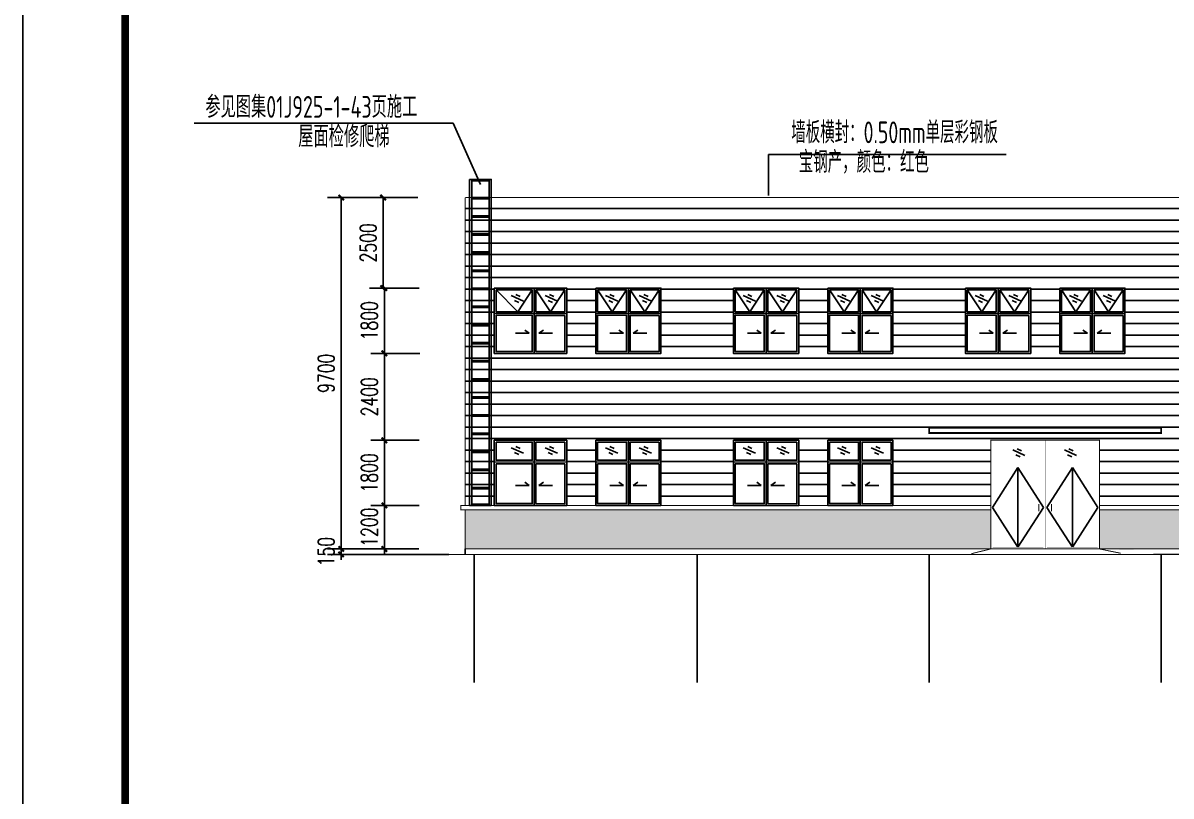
# Model space of a CAD drawing. Extents: x 180850 to 1399066, y 48356 to 327880.
# Drawn here: x 675093 to 706769, y 274296 to 295640 of the extents above; entities that cross this region are included whole.
import ezdxf
from ezdxf.enums import TextEntityAlignment as Align

# ---------------------------------------------------------------- set-up
doc = ezdxf.new("R2010")
doc.units = 0
doc.header["$LTSCALE"] = 1000
for name, color, linetype in [('AXIS', 3, 'Continuous'), ('COLU', 7, 'Continuous'), ('PUB_DIM', 3, 'Continuous'), ('PUB_TEXT', 7, 'Continuous'), ('PUB_TITLE', 4, 'Continuous'), ('TEXT', 7, 'Continuous')]:
    doc.layers.add(name, color=color, linetype=linetype)
doc.styles.add('_TCH_DIM_T3', font='SIMPLEX', dxfattribs={"width": 0.705882, "bigfont": 'GBCBIG'})
doc.styles.add('C', font='tssdeng.shx', dxfattribs={"height": 3, "bigfont": 'tssdchn.shx'})
doc.styles.add('TSSD_Norm', font='tssdeng.shx', dxfattribs={"bigfont": 'hztxt.shx'})
doc.dimstyles.new('_TCH_ARCH&&150', dxfattribs={"dimtxt": 446.25, "dimasz": 150, "dimexe": 375, "dimexo": 450, "dimgap": 189.375, "dimtad": 1, "dimdec": 0, "dimzin": 0, "dimdsep": 46, "dimtxsty": '_TCH_DIM_T3', "dimblk": 'ARCHTICK', "dimcen": 0.09, "dimclrd": 3, "dimclre": 3, "dimclrt": 7, "dimazin": 2, "dimtfac": 1, "dimtdec": 0, "dimtix": 1, "dimtmove": 2, "dimatfit": 3, "dimfxl": 1, "dimtolj": 1, "dimtzin": 0, "dimarcsym": 0})

# ---------------------------------------------------------------- blocks, each defined once
blk = doc.blocks.new('A$C5AE57A66')
at = {"color": 2}
for points in [[(0, 9000), (59, 9000), (59, 0), (0, 0)], [(59, 9000), (541, 9000), (541, 8962), (59, 8962)], [(541, 9000), (600, 9000), (600, 0), (541, 0)], [(59, 8500), (541, 8500), (541, 8462), (59, 8462)], [(59, 8000), (541, 8000), (541, 7962), (59, 7962)], [(59, 7500), (541, 7500), (541, 7462), (59, 7462)], [(59, 7000), (541, 7000), (541, 6962), (59, 6962)], [(59, 6500), (541, 6500), (541, 6462), (59, 6462)], [(59, 6000), (541, 6000), (541, 5962), (59, 5962)], [(59, 5500), (541, 5500), (541, 5462), (59, 5462)], [(59, 5000), (541, 5000), (541, 4962), (59, 4962)], [(59, 4500), (541, 4500), (541, 4462), (59, 4462)], [(59, 4000), (541, 4000), (541, 3962), (59, 3962)], [(59, 3500), (541, 3500), (541, 3462), (59, 3462)], [(59, 3000), (541, 3000), (541, 2962), (59, 2962)], [(59, 2500), (541, 2500), (541, 2462), (59, 2462)], [(59, 2000), (541, 2000), (541, 1962), (59, 1962)], [(59, 1500), (541, 1500), (541, 1462), (59, 1462)], [(59, 1000), (541, 1000), (541, 962), (59, 962)], [(59, 500), (541, 500), (541, 462), (59, 462)], [(59, 38), (541, 38), (541, 0), (59, 0)]]:
    blk.add_lwpolyline(points, close=True, dxfattribs=at)
blk = doc.blocks.new('_ArchTick')
at = {"color": 0, "linetype": 'ByBlock', "const_width": 0.4}
blk.add_lwpolyline([(-0.5, -0.5), (0.5, 0.5)], dxfattribs=at)
blk = doc.blocks.new('*D446')
at = {"layer": 'Defpoints', "color": 0, "transparency": 16777216}
for p in [(685064, 282318), (686472, 282318), (686466, 281118)]:
    blk.add_point(p, dxfattribs=at)
at = {"layer": 'PUB_DIM', "color": 3, "lineweight": -2, "transparency": 16777216}
for p, q in [((686022, 282318), (684689, 282318)), ((685064, 282318), (685064, 282468)), ((685064, 281118), (685064, 282318)), ((686016, 281118), (684689, 281118)), ((685064, 281118), (685064, 280968))]:
    blk.add_line(p, q, dxfattribs=at)
at = {"layer": 'PUB_DIM', "color": 3, "lineweight": -2, "transparency": 16777216, "xscale": 150, "yscale": 150, "zscale": 150}
for p, rotation in [((685064, 282318), 270), ((685064, 281118), 90)]:
    blk.add_blockref('_ArchTick', p, dxfattribs=dict(at, rotation=rotation))
at = {"layer": 'PUB_DIM', "color": 7, "transparency": 16777216, "insert": (684651, 281718), "char_height": 446.2, "attachment_point": 5, "rotation": 90, "style": '_TCH_DIM_T3'}
blk.add_mtext('\\A1;1200', dxfattribs=at)
blk = doc.blocks.new('*D447')
at = {"layer": 'Defpoints', "color": 0, "transparency": 16777216}
for p in [(685064, 284118), (686472, 284118), (686472, 282318)]:
    blk.add_point(p, dxfattribs=at)
at = {"layer": 'PUB_DIM', "color": 3, "lineweight": -2, "transparency": 16777216}
for p, q in [((686022, 284118), (684689, 284118)), ((685064, 282318), (685064, 284118)), ((686022, 282318), (684689, 282318))]:
    blk.add_line(p, q, dxfattribs=at)
at = {"layer": 'PUB_DIM', "color": 3, "lineweight": -2, "transparency": 16777216, "xscale": 150, "yscale": 150, "zscale": 150}
for p, rotation in [((685064, 284118), 90), ((685064, 282318), 270)]:
    blk.add_blockref('_ArchTick', p, dxfattribs=dict(at, rotation=rotation))
at = {"layer": 'PUB_DIM', "color": 7, "transparency": 16777216, "insert": (684651, 283218), "char_height": 446.2, "attachment_point": 5, "rotation": 90, "style": '_TCH_DIM_T3'}
blk.add_mtext('\\A1;1800', dxfattribs=at)
blk = doc.blocks.new('*D448')
at = {"layer": 'Defpoints', "color": 0, "transparency": 16777216}
for p in [(685064, 286518), (686488, 286518, -4), (686472, 284118)]:
    blk.add_point(p, dxfattribs=at)
at = {"layer": 'PUB_DIM', "color": 3, "lineweight": -2, "transparency": 16777216}
for p, q in [((686038, 286518), (684689, 286518)), ((685064, 284118), (685064, 286518)), ((686022, 284118), (684689, 284118))]:
    blk.add_line(p, q, dxfattribs=at)
at = {"layer": 'PUB_DIM', "color": 3, "lineweight": -2, "transparency": 16777216, "xscale": 150, "yscale": 150, "zscale": 150}
for p, rotation in [((685064, 286518), 90), ((685064, 284118), 270)]:
    blk.add_blockref('_ArchTick', p, dxfattribs=dict(at, rotation=rotation))
at = {"layer": 'PUB_DIM', "color": 7, "transparency": 16777216, "insert": (684651, 285318), "char_height": 446.2, "attachment_point": 5, "rotation": 90, "style": '_TCH_DIM_T3'}
blk.add_mtext('\\A1;2400', dxfattribs=at)
blk = doc.blocks.new('*D449')
at = {"layer": 'Defpoints', "color": 0, "transparency": 16777216}
for p in [(685064, 288318), (686472, 288318), (686488, 286518, -4)]:
    blk.add_point(p, dxfattribs=at)
at = {"layer": 'PUB_DIM', "color": 3, "lineweight": -2, "transparency": 16777216}
for p, q in [((686022, 288318), (684689, 288318)), ((685064, 286518), (685064, 288318)), ((686038, 286518), (684689, 286518))]:
    blk.add_line(p, q, dxfattribs=at)
at = {"layer": 'PUB_DIM', "color": 3, "lineweight": -2, "transparency": 16777216, "xscale": 150, "yscale": 150, "zscale": 150}
for p, rotation in [((685064, 288318), 90), ((685064, 286518), 270)]:
    blk.add_blockref('_ArchTick', p, dxfattribs=dict(at, rotation=rotation))
at = {"layer": 'PUB_DIM', "color": 7, "transparency": 16777216, "insert": (684651, 287418), "char_height": 446.2, "attachment_point": 5, "rotation": 90, "style": '_TCH_DIM_T3'}
blk.add_mtext('\\A1;1800', dxfattribs=at)
blk = doc.blocks.new('*D450')
at = {"layer": 'Defpoints', "color": 0, "transparency": 16777216}
for p in [(685030, 290818), (686439, 290818), (686472, 288318)]:
    blk.add_point(p, dxfattribs=at)
at = {"layer": 'PUB_DIM', "color": 3, "lineweight": -2, "transparency": 16777216}
for p, q in [((685989, 290818), (684655, 290818)), ((685030, 288318), (685030, 290818)), ((686022, 288318), (684655, 288318))]:
    blk.add_line(p, q, dxfattribs=at)
at = {"layer": 'PUB_DIM', "color": 3, "lineweight": -2, "transparency": 16777216, "xscale": 150, "yscale": 150, "zscale": 150}
for p, rotation in [((685030, 290818), 90), ((685030, 288318), 270)]:
    blk.add_blockref('_ArchTick', p, dxfattribs=dict(at, rotation=rotation))
at = {"layer": 'PUB_DIM', "color": 7, "transparency": 16777216, "insert": (684618, 289568), "char_height": 446.2, "attachment_point": 5, "rotation": 90, "style": '_TCH_DIM_T3'}
blk.add_mtext('\\A1;2500', dxfattribs=at)
blk = doc.blocks.new('*D451')
at = {"layer": 'Defpoints', "color": 0, "transparency": 16777216}
for p in [(686439, 290818), (683872, 281118), (686466, 281118)]:
    blk.add_point(p, dxfattribs=at)
at = {"layer": 'PUB_DIM', "color": 3, "lineweight": -2, "transparency": 16777216}
for p, q in [((685989, 290818), (683497, 290818)), ((683872, 290818), (683872, 281118)), ((686016, 281118), (683497, 281118))]:
    blk.add_line(p, q, dxfattribs=at)
at = {"layer": 'PUB_DIM', "color": 3, "lineweight": -2, "transparency": 16777216, "xscale": 150, "yscale": 150, "zscale": 150}
for p, rotation in [((683872, 290818), 90), ((683872, 281118), 270)]:
    blk.add_blockref('_ArchTick', p, dxfattribs=dict(at, rotation=rotation))
at = {"layer": 'PUB_DIM', "color": 7, "transparency": 16777216, "insert": (683459, 285968), "char_height": 446.2, "attachment_point": 5, "rotation": 90, "style": '_TCH_DIM_T3'}
blk.add_mtext('\\A1;9700', dxfattribs=at)
blk = doc.blocks.new('*D452')
at = {"layer": 'Defpoints', "color": 0, "transparency": 16777216}
for p in [(683872, 280968), (686466, 281118), (687296, 280968)]:
    blk.add_point(p, dxfattribs=at)
at = {"layer": 'PUB_DIM', "color": 3, "lineweight": -2, "transparency": 16777216}
for p, q in [((686016, 281118), (683497, 281118)), ((686846, 280968), (683497, 280968)), ((683872, 281118), (683872, 281268)), ((683872, 281118), (683872, 280968)), ((683872, 280968), (683872, 280818))]:
    blk.add_line(p, q, dxfattribs=at)
at = {"layer": 'PUB_DIM', "color": 3, "lineweight": -2, "transparency": 16777216, "xscale": 150, "yscale": 150, "zscale": 150}
for p, rotation in [((683872, 281118), 270), ((683872, 280968), 90)]:
    blk.add_blockref('_ArchTick', p, dxfattribs=dict(at, rotation=rotation))
at = {"layer": 'PUB_DIM', "color": 7, "transparency": 16777216, "insert": (683459, 281043), "char_height": 446.2, "attachment_point": 5, "rotation": 90, "style": '_TCH_DIM_T3'}
blk.add_mtext('\\A1;150', dxfattribs=at)

msp = doc.modelspace()

# ---------------------------------------------------------------- hatches: boundary and pattern name
h = msp.add_hatch()
h.set_pattern_fill('ANSI31', color=1, scale=200, angle=315)
h.set_pattern_definition([(0, (0, 0), (9e-14, 317.5), [])])
h.paths.add_polyline_path([(738482.2, 290817.86), (687295.86, 290817.79), (687295.86, 282317.87), (688095.86, 282317.87), (688095.89, 283518.42), (688095.86, 283518.42), (688095.86, 284118.42), (690095.82, 284118.4), (690095.82, 283518.4), (690095.88, 283518.4), (690095.85, 282317.88), (690895.86, 282317.88), (690895.89, 283518.42), (690895.86, 283518.42), (690895.86, 284118.42), (692695.82, 284118.4), (692695.82, 283518.4), (692695.88, 283518.4), (692695.85, 282317.89), (694695.86, 282317.9), (694695.89, 283518.42), (694695.86, 283518.42), (694695.86, 284118.42), (696495.82, 284118.4), (696495.82, 283518.4), (696495.88, 283518.4), (696495.85, 282317.9), (697295.86, 282317.91), (697295.89, 283518.42), (697295.86, 283518.42), (697295.86, 284118.42), (699095.82, 284118.4), (699095.82, 283518.4), (699095.88, 283518.4), (699095.85, 282317.91), (701795.86, 282317.92), (701795.85, 284117.93), (704795.85, 284117.93), (704795.86, 282317.93), (707073.42, 282317.94), (707073.45, 283518.68), (707073.42, 283518.68), (707073.42, 284118.68), (708273.42, 284118.66), (710673.34, 284118.64), (710673.34, 283518.64), (710673.4, 283518.64), (710673.37, 282317.95), (714673.55, 282317.95), (714673.58, 283518.47), (714673.55, 283518.47), (714673.55, 284118.47), (715873.56, 284118.45), (718273.48, 284118.43), (718273.48, 283518.43), (718273.54, 283518.43), (718273.51, 282317.96), (720795.86, 282317.97), (720795.85, 284117.93), (723795.85, 284117.93), (723795.86, 282317.95), (726695.86, 282317.95), (726695.89, 283518.42), (726695.86, 283518.42), (726695.86, 284118.42), (728495.82, 284118.4), (728495.82, 283518.4), (728495.88, 283518.4), (728495.85, 282317.95), (729295.86, 282317.95), (729295.89, 283518.42), (729295.86, 283518.42), (729295.86, 284118.42), (731095.82, 284118.4), (731095.82, 283518.4), (731095.88, 283518.4), (731095.85, 282317.95), (733095.86, 282317.95), (733095.89, 283518.42), (733095.86, 283518.42), (733095.86, 284118.42), (734895.82, 284118.4), (734895.82, 283518.4), (734895.88, 283518.4), (734895.85, 282317.95), (735695.86, 282317.95), (735695.89, 283518.42), (735695.86, 283518.42), (735695.86, 284118.42), (737495.82, 284118.4), (737495.82, 283518.4), (737495.88, 283518.4), (737495.85, 282317.95), (738482.2, 282317.95)])
h.paths.add_polyline_path([(714673.54, 286517.79), (714673.57, 287718.26), (714673.54, 287718.26), (714673.54, 288318.26), (715873.55, 288318.24), (718273.47, 288318.22), (718273.47, 287718.22), (718273.53, 287718.22), (718273.5, 286517.75), (715873.55, 286517.77)], flags=16)
h.paths.add_polyline_path([(714723.32, 286568.21), (714723.59, 287668.21), (715823.71, 287667.8), (715823.44, 286567.8)], flags=0)
h.paths.add_polyline_path([(710673.36, 286517.96), (708273.41, 286517.98), (707073.41, 286518), (707073.44, 287718.47), (707073.41, 287718.47), (707073.41, 288318.47), (708273.41, 288318.45), (710673.33, 288318.42), (710673.33, 287718.42), (710673.39, 287718.42)], flags=16)
h.paths.add_polyline_path([(710623.22, 286567.99), (709523.21, 286568.15), (709523.48, 287668.15), (710623.5, 287667.99)], flags=0)
h.paths.add_polyline_path([(715221.01, 286625.77), (715316.88, 286791.82), (715412.75, 286625.77)], flags=0)
h.paths.add_polyline_path([(714723.18, 287767.9), (714723.18, 288268.62), (715824.04, 288268.61), (715823.33, 288267.96), (715823.33, 287767.89)], flags=0)
h.paths.add_polyline_path([(715307.52, 286681.66, -1), (715332.52, 286681.66, -1)], flags=0)
h.paths.add_polyline_path([(710623.92, 287768.34), (709523.81, 287768.09), (709523.59, 288268.17), (709522.88, 288268.81), (710624.06, 288269.06), (710623.7, 288268.73)], flags=0)
h.paths.add_polyline_path([(715923.33, 286568.13), (715923.6, 287668.13), (717023.68, 287667.97), (717023.41, 286567.97)], flags=0)
h.paths.add_polyline_path([(709423.27, 286568.18), (708323.19, 286568.34), (708323.46, 287668.34), (709423.54, 287668.18)], flags=0)
h.paths.add_polyline_path([(715923.19, 287767.88), (715923.19, 288268.6), (717024.07, 288268.59), (717023.35, 288267.94), (717023.35, 287767.87)], flags=0)
h.paths.add_polyline_path([(709423.22, 287768.07), (708323.05, 287768.08), (708323.05, 288268.81), (709423.93, 288268.8), (709423.22, 288268.15)], flags=0)
h.paths.add_polyline_path([(717123.35, 286567.94), (717123.62, 287667.94), (718223.63, 287667.78), (718223.36, 286567.78)], flags=0)
h.paths.add_polyline_path([(717123.95, 287767.88), (717123.73, 288267.96), (717123.02, 288268.61), (718224.19, 288268.86), (718223.83, 288268.53), (718224.05, 287768.13)], flags=0)
h.paths.add_polyline_path([(708223.3, 286568.01), (707123.19, 286568.42), (707123.46, 287668.42), (708223.58, 287668.01)], flags=0)
h.paths.add_polyline_path([(708223.19, 287768.09), (707123.05, 287768.11), (707123.05, 288268.83), (708223.91, 288268.82), (708223.19, 288268.17)], flags=0)
h.paths.add_polyline_path([(707812.62, 286625.97), (707620.87, 286625.97), (707716.75, 286792.03)], flags=0)
h.paths.add_polyline_path([(707732.39, 286681.87, -1), (707707.39, 286681.87, -1)], flags=0)
h.paths.add_polyline_path([(706495.86, 284465.55), (706495.86, 284317.92), (700095.86, 284317.92), (700095.86, 284465.55)], flags=16)
h.paths.add_polyline_path([(719295.86, 284465.55), (725695.86, 284465.55), (725695.86, 284317.92), (719295.86, 284317.92)], flags=16)
h.paths.add_polyline_path([(705495.85, 286517.4), (703695.85, 286517.42), (703695.88, 287617.89), (703695.85, 287617.89), (703695.85, 288317.89), (705495.82, 288317.87), (705495.82, 287617.87), (705495.88, 287617.87)], flags=16)
h.paths.add_polyline_path([(705445.71, 286567.44), (704645.64, 286567.6), (704645.91, 287567.6), (705445.98, 287567.44)], flags=0)
h.paths.add_polyline_path([(720295.86, 286517.42), (720295.89, 287617.89), (720295.86, 287617.89), (720295.86, 288317.89), (722095.83, 288317.87), (722095.83, 287617.87), (722095.89, 287617.87), (722095.86, 286517.4)], flags=16)
h.paths.add_polyline_path([(720345.64, 286567.78), (720345.91, 287567.78), (721145.98, 287567.62), (721145.71, 286567.62)], flags=0)
h.paths.add_polyline_path([(705446.4, 287667.79), (704646.24, 287667.54), (704646.02, 288267.61), (704645.59, 288268.26), (705446.4, 288268.51), (705446.18, 288268.18)], flags=0)
h.paths.add_polyline_path([(720345.5, 287667.53), (720345.5, 288268.25), (721146.09, 288268.24), (721145.66, 288267.59), (721145.66, 287667.52)], flags=0)
h.paths.add_polyline_path([(704545.7, 286567.62), (703745.63, 286567.78), (703745.91, 287567.78), (704545.97, 287567.62)], flags=0)
h.paths.add_polyline_path([(721245.65, 286567.6), (721245.92, 287567.6), (722045.99, 287567.44), (722045.72, 286567.44)], flags=0)
h.paths.add_polyline_path([(704545.65, 287667.52), (703745.49, 287667.53), (703745.49, 288268.25), (704546.08, 288268.24), (704545.65, 288267.59)], flags=0)
h.paths.add_polyline_path([(721246.25, 287667.54), (721246.03, 288267.61), (721245.6, 288268.26), (722046.41, 288268.51), (722046.19, 288268.18), (722046.41, 287667.79)], flags=0)
h.paths.add_polyline_path([(702895.85, 286517.4), (701095.85, 286517.42), (701095.88, 287617.89), (701095.85, 287617.89), (701095.85, 288317.89), (702895.82, 288317.87), (702895.82, 287617.87), (702895.88, 287617.87)], flags=16)
h.paths.add_polyline_path([(702845.71, 286567.44), (702045.64, 286567.6), (702045.91, 287567.6), (702845.98, 287567.44)], flags=0)
h.paths.add_polyline_path([(722895.86, 286517.42), (722895.89, 287617.89), (722895.86, 287617.89), (722895.86, 288317.89), (724695.83, 288317.87), (724695.83, 287617.87), (724695.89, 287617.87), (724695.86, 286517.4)], flags=16)
h.paths.add_polyline_path([(722945.64, 286567.78), (722945.91, 287567.78), (723745.98, 287567.62), (723745.71, 286567.62)], flags=0)
h.paths.add_polyline_path([(702846.4, 287667.79), (702046.24, 287667.54), (702046.02, 288267.61), (702045.59, 288268.26), (702846.4, 288268.51), (702846.18, 288268.18)], flags=0)
h.paths.add_polyline_path([(722945.5, 287667.53), (722945.5, 288268.25), (723746.09, 288268.24), (723745.66, 288267.59), (723745.66, 287667.52)], flags=0)
h.paths.add_polyline_path([(701945.7, 286567.62), (701145.63, 286567.78), (701145.91, 287567.78), (701945.97, 287567.62)], flags=0)
h.paths.add_polyline_path([(723845.65, 286567.6), (723845.92, 287567.6), (724645.99, 287567.44), (724645.72, 286567.44)], flags=0)
h.paths.add_polyline_path([(701945.65, 287667.52), (701145.49, 287667.53), (701145.49, 288268.25), (701946.08, 288268.24), (701945.65, 288267.59)], flags=0)
h.paths.add_polyline_path([(723846.25, 287667.54), (723846.03, 288267.61), (723845.6, 288268.26), (724646.41, 288268.51), (724646.19, 288268.18), (724646.41, 287667.79)], flags=0)
h.paths.add_polyline_path([(699095.85, 286517.4), (697295.85, 286517.42), (697295.88, 287617.89), (697295.85, 287617.89), (697295.85, 288317.89), (699095.82, 288317.87), (699095.82, 287617.87), (699095.88, 287617.87)], flags=16)
h.paths.add_polyline_path([(699045.71, 286567.44), (698245.64, 286567.6), (698245.91, 287567.6), (699045.98, 287567.44)], flags=0)
h.paths.add_polyline_path([(726695.85, 286517.42), (726695.88, 287617.89), (726695.85, 287617.89), (726695.85, 288317.89), (728495.82, 288317.87), (728495.82, 287617.87), (728495.88, 287617.87), (728495.85, 286517.4)], flags=16)
h.paths.add_polyline_path([(699046.4, 287667.79), (698246.24, 287667.54), (698246.02, 288267.61), (698245.59, 288268.26), (699046.4, 288268.51), (699046.18, 288268.18)], flags=0)
h.paths.add_polyline_path([(726745.63, 286567.78), (726745.91, 287567.78), (727545.97, 287567.62), (727545.7, 286567.62)], flags=0)
h.paths.add_polyline_path([(726745.49, 287667.53), (726745.49, 288268.25), (727546.08, 288268.24), (727545.65, 288267.59), (727545.65, 287667.52)], flags=0)
h.paths.add_polyline_path([(698145.7, 286567.62), (697345.63, 286567.78), (697345.91, 287567.78), (698145.97, 287567.62)], flags=0)
h.paths.add_polyline_path([(698145.65, 287667.52), (697345.49, 287667.53), (697345.49, 288268.25), (698146.08, 288268.24), (698145.65, 288267.59)], flags=0)
h.paths.add_polyline_path([(727645.64, 286567.6), (727645.91, 287567.6), (728445.98, 287567.44), (728445.71, 286567.44)], flags=0)
h.paths.add_polyline_path([(727646.24, 287667.54), (727646.02, 288267.61), (727645.59, 288268.26), (728446.4, 288268.51), (728446.18, 288268.18), (728446.4, 287667.79)], flags=0)
h.paths.add_polyline_path([(696495.85, 286517.4), (694695.85, 286517.42), (694695.88, 287617.89), (694695.85, 287617.89), (694695.85, 288317.89), (696495.82, 288317.87), (696495.82, 287617.87), (696495.88, 287617.87)], flags=16)
h.paths.add_polyline_path([(696445.71, 286567.44), (695645.64, 286567.6), (695645.91, 287567.6), (696445.98, 287567.44)], flags=0)
h.paths.add_polyline_path([(729295.85, 286517.42), (729295.88, 287617.89), (729295.85, 287617.89), (729295.85, 288317.89), (731095.82, 288317.87), (731095.82, 287617.87), (731095.88, 287617.87), (731095.85, 286517.4)], flags=16)
h.paths.add_polyline_path([(696446.4, 287667.79), (695646.24, 287667.54), (695646.02, 288267.61), (695645.59, 288268.26), (696446.4, 288268.51), (696446.18, 288268.18)], flags=0)
h.paths.add_polyline_path([(729345.63, 286567.78), (729345.91, 287567.78), (730145.97, 287567.62), (730145.7, 286567.62)], flags=0)
h.paths.add_polyline_path([(729345.49, 287667.53), (729345.49, 288268.25), (730146.08, 288268.24), (730145.65, 288267.59), (730145.65, 287667.52)], flags=0)
h.paths.add_polyline_path([(695545.7, 286567.62), (694745.63, 286567.78), (694745.91, 287567.78), (695545.97, 287567.62)], flags=0)
h.paths.add_polyline_path([(695545.65, 287667.52), (694745.49, 287667.53), (694745.49, 288268.25), (695546.08, 288268.24), (695545.65, 288267.59)], flags=0)
h.paths.add_polyline_path([(730245.64, 286567.6), (730245.91, 287567.6), (731045.98, 287567.44), (731045.71, 286567.44)], flags=0)
h.paths.add_polyline_path([(730246.24, 287667.54), (730246.02, 288267.61), (730245.59, 288268.26), (731046.4, 288268.51), (731046.18, 288268.18), (731046.4, 287667.79)], flags=0)
h.paths.add_polyline_path([(692695.85, 286517.4), (690895.85, 286517.42), (690895.88, 287617.89), (690895.85, 287617.89), (690895.85, 288317.89), (692695.82, 288317.87), (692695.82, 287617.87), (692695.88, 287617.87)], flags=16)
h.paths.add_polyline_path([(692645.71, 286567.44), (691845.64, 286567.6), (691845.91, 287567.6), (692645.98, 287567.44)], flags=0)
h.paths.add_polyline_path([(733095.85, 286517.42), (733095.88, 287617.89), (733095.85, 287617.89), (733095.85, 288317.89), (734895.82, 288317.87), (734895.82, 287617.87), (734895.88, 287617.87), (734895.85, 286517.4)], flags=16)
h.paths.add_polyline_path([(692646.4, 287667.79), (691846.24, 287667.54), (691846.02, 288267.61), (691845.59, 288268.26), (692646.4, 288268.51), (692646.18, 288268.18)], flags=0)
h.paths.add_polyline_path([(733145.63, 286567.78), (733145.91, 287567.78), (733945.97, 287567.62), (733945.7, 286567.62)], flags=0)
h.paths.add_polyline_path([(733145.49, 287667.53), (733145.49, 288268.25), (733946.08, 288268.24), (733945.65, 288267.59), (733945.65, 287667.52)], flags=0)
h.paths.add_polyline_path([(691745.7, 286567.62), (690945.63, 286567.78), (690945.91, 287567.78), (691745.97, 287567.62)], flags=0)
h.paths.add_polyline_path([(691745.65, 287667.52), (690945.49, 287667.53), (690945.49, 288268.25), (691746.08, 288268.24), (691745.65, 288267.59)], flags=0)
h.paths.add_polyline_path([(734045.64, 286567.6), (734045.91, 287567.6), (734845.98, 287567.44), (734845.71, 286567.44)], flags=0)
h.paths.add_polyline_path([(734046.24, 287667.54), (734046.02, 288267.61), (734045.59, 288268.26), (734846.4, 288268.51), (734846.18, 288268.18), (734846.4, 287667.79)], flags=0)
h.paths.add_polyline_path([(690095.85, 286517.4), (688095.85, 286517.42), (688095.88, 287617.89), (688095.85, 287617.89), (688095.85, 288317.89), (690095.82, 288317.87), (690095.82, 287617.87), (690095.88, 287617.87)], flags=16)
h.paths.add_polyline_path([(690045.71, 286567.44), (689245.64, 286567.6), (689245.91, 287567.6), (690045.98, 287567.44)], flags=0)
h.paths.add_polyline_path([(735695.85, 286517.42), (735695.88, 287617.89), (735695.85, 287617.89), (735695.85, 288317.89), (737495.82, 288317.87), (737495.82, 287617.87), (737495.88, 287617.87), (737495.85, 286517.4)], flags=16)
h.paths.add_polyline_path([(690046.4, 287667.79), (689246.24, 287667.54), (689246.02, 288267.61), (689245.59, 288268.26), (690046.4, 288268.51), (690046.18, 288268.18)], flags=0)
h.paths.add_polyline_path([(735745.63, 286567.78), (735745.91, 287567.78), (736545.97, 287567.62), (736545.7, 286567.62)], flags=0)
h.paths.add_polyline_path([(735745.49, 287667.53), (735745.49, 288268.25), (736546.08, 288268.24), (736545.65, 288267.59), (736545.65, 287667.52)], flags=0)
h.paths.add_polyline_path([(689145.7, 286567.62), (688145.63, 286567.78), (688145.91, 287567.78), (689145.97, 287567.62)], flags=0)
h.paths.add_polyline_path([(689145.65, 287667.52), (688145.49, 287667.53), (688145.49, 288268.25), (689146.08, 288268.24), (689145.65, 288267.59)], flags=0)
h.paths.add_polyline_path([(736645.64, 286567.6), (736645.91, 287567.6), (737445.98, 287567.44), (737445.71, 286567.44)], flags=0)
h.paths.add_polyline_path([(736646.24, 287667.54), (736646.02, 288267.61), (736645.59, 288268.26), (737446.4, 288268.51), (737446.18, 288268.18), (737446.4, 287667.79)], flags=0)
h.paths.add_polyline_path([(687955.39, 286279.56), (687473.44, 286279.56), (687473.44, 286317.87), (687955.39, 286317.87)], flags=16)
h.paths.add_polyline_path([(687955.39, 285817.87), (687955.39, 285779.56), (687473.44, 285779.56), (687473.44, 285817.87)], flags=16)
h.paths.add_polyline_path([(687955.39, 286779.56), (687473.44, 286779.56), (687473.44, 286817.87), (687955.39, 286817.87)], flags=16)
h.paths.add_polyline_path([(687955.39, 285317.87), (687955.39, 285279.56), (687473.44, 285279.56), (687473.44, 285317.87)], flags=16)
h.paths.add_polyline_path([(687955.39, 287279.56), (687473.44, 287279.56), (687473.44, 287317.87), (687955.39, 287317.87)], flags=16)
h.paths.add_polyline_path([(687955.39, 284817.87), (687955.39, 284779.56), (687473.44, 284779.56), (687473.44, 284817.87)], flags=16)
h.paths.add_polyline_path([(687955.39, 287779.56), (687473.44, 287779.56), (687473.44, 287817.87), (687955.39, 287817.87)], flags=16)
h.paths.add_polyline_path([(687955.39, 284317.87), (687955.39, 284279.56), (687473.44, 284279.56), (687473.44, 284317.87)], flags=16)
h.paths.add_polyline_path([(687955.39, 288279.56), (687473.44, 288279.56), (687473.44, 288317.87), (687955.39, 288317.87)], flags=16)
h.paths.add_polyline_path([(687955.39, 283817.87), (687955.39, 283779.56), (687473.44, 283779.56), (687473.44, 283817.87)], flags=16)
h.paths.add_polyline_path([(687955.39, 288779.56), (687473.44, 288779.56), (687473.44, 288817.87), (687955.39, 288817.87)], flags=16)
h.paths.add_polyline_path([(687955.39, 283317.87), (687955.39, 283279.56), (687473.44, 283279.56), (687473.44, 283317.87)], flags=16)
h.paths.add_polyline_path([(687955.39, 289279.56), (687473.44, 289279.56), (687473.44, 289317.87), (687955.39, 289317.87)], flags=16)
h.paths.add_polyline_path([(687955.39, 282817.87), (687955.39, 282779.56), (687473.44, 282779.56), (687473.44, 282817.87)], flags=16)
h.paths.add_polyline_path([(687955.39, 289779.56), (687473.44, 289779.56), (687473.44, 289817.87), (687955.39, 289817.87)], flags=16)
h.paths.add_polyline_path([(687955.39, 290279.56), (687473.44, 290279.56), (687473.44, 290317.87), (687955.39, 290317.87)], flags=16)
at = {"true_color": 0xc7c8ca}
h = msp.add_hatch(dxfattribs=at)
h.set_pattern_fill('AR-B816', color=9, scale=150)
h.set_pattern_definition([(0, (435232.53, 219224.98), (0, 181.9656), []), (90, (435232.53, 219224.98), (-181.9656, 181.9656), [181.9656, -181.9656])])
h.paths.add_polyline_path([(687295.86, 282197.87), (687295.78, 281112.18), (701259.4, 281131.94), (701795.86, 281117.96), (701795.86, 282197.96)])
h.paths.add_polyline_path([(720795.85, 281117.96), (720795.85, 282197.96), (704795.86, 282197.95), (704795.86, 281117.93), (705377.93, 281101.7), (720255.25, 281142.43)])
edge = h.paths.add_edge_path()
edge.add_line((738482.2, 282197.95), (723795.86, 282197.95))
edge.add_line((723795.86, 282197.95), (723795.86, 281117.95))
edge.add_line((723795.86, 281117.95), (724412.68, 281112.8))
edge.add_line((724412.68, 281112.8), (738495.76, 281131.33))
edge.add_line((738495.76, 281131.33), (738481.86, 282196.95))

# ---------------------------------------------------------------- linework, layer by layer
at = {"color": 3}
for p, q in [((688145.5, 288267.92), (688745.57, 287667.52)), ((688745.57, 287667.52), (689145.65, 288267.6)), ((689195.83, 288317.88), (689195.96, 287617.61)), ((689646.32, 287667.66), (689246.02, 288267.62)), ((690046.18, 288268.17), (689646.32, 287667.66)), ((690945.5, 288267.92), (691345.57, 287667.52)), ((691345.57, 287667.52), (691745.65, 288267.6)), ((691795.83, 288317.88), (691795.96, 287617.61)), ((692246.32, 287667.66), (691846.02, 288267.62)), ((692646.18, 288268.17), (692246.32, 287667.66)), ((694745.5, 288267.92), (695145.57, 287667.52)), ((695145.57, 287667.52), (695545.65, 288267.6)), ((695595.83, 288317.88), (695595.96, 287617.61)), ((696046.32, 287667.66), (695646.02, 288267.62)), ((696446.18, 288268.17), (696046.32, 287667.66)), ((697345.5, 288267.92), (697745.57, 287667.52)), ((697745.57, 287667.52), (698145.65, 288267.6)), ((698195.83, 288317.88), (698195.96, 287617.61)), ((698646.32, 287667.66), (698246.02, 288267.62)), ((699046.18, 288268.17), (698646.32, 287667.66)), ((701145.5, 288267.92), (701545.57, 287667.52)), ((701545.57, 287667.52), (701945.65, 288267.6)), ((701995.83, 288317.88), (701995.96, 287617.61)), ((702446.32, 287667.66), (702046.02, 288267.62)), ((702846.18, 288268.17), (702446.32, 287667.66)), ((703745.5, 288267.92), (704145.57, 287667.52)), ((704145.57, 287667.52), (704545.65, 288267.6)), ((704595.83, 288317.88), (704595.96, 287617.61)), ((705046.32, 287667.66), (704646.02, 288267.62)), ((705446.18, 288268.17), (705046.32, 287667.66))]:
    msp.add_line(p, q, dxfattribs=at)
for p, q in [((688564.31, 288113.41), (688902.63, 287960.8)), ((688652.74, 287977.56), (688770.41, 287920.49)), ((688688.94, 288145.46), (688806.61, 288088.39)), ((689496.38, 288111.86), (689836.19, 287962.62)), ((689586.16, 287976.9), (689704.38, 287921)), ((689620.68, 288145.15), (689738.91, 288089.26)), ((691164.31, 288113.41), (691502.63, 287960.8)), ((691252.74, 287977.56), (691370.41, 287920.49)), ((691288.94, 288145.46), (691406.61, 288088.39)), ((692096.38, 288111.86), (692436.19, 287962.62)), ((692186.16, 287976.9), (692304.38, 287921)), ((692220.68, 288145.15), (692338.91, 288089.26)), ((694964.31, 288113.41), (695302.63, 287960.8)), ((695052.74, 287977.56), (695170.41, 287920.49)), ((695088.94, 288145.46), (695206.61, 288088.39)), ((695896.38, 288111.86), (696236.19, 287962.62)), ((695986.16, 287976.9), (696104.38, 287921)), ((696020.68, 288145.15), (696138.91, 288089.26)), ((697564.31, 288113.41), (697902.63, 287960.8)), ((697652.74, 287977.56), (697770.41, 287920.49)), ((697688.94, 288145.46), (697806.61, 288088.39)), ((698496.38, 288111.86), (698836.19, 287962.62)), ((698586.16, 287976.9), (698704.38, 287921)), ((698620.68, 288145.15), (698738.91, 288089.26)), ((701364.31, 288113.41), (701702.63, 287960.8)), ((701452.74, 287977.56), (701570.41, 287920.49)), ((701488.94, 288145.46), (701606.61, 288088.39)), ((702296.38, 288111.86), (702636.19, 287962.62)), ((702386.16, 287976.9), (702504.38, 287921)), ((702420.68, 288145.15), (702538.91, 288089.26)), ((703964.31, 288113.41), (704302.63, 287960.8)), ((704052.74, 287977.56), (704170.41, 287920.49)), ((704088.94, 288145.46), (704206.61, 288088.39)), ((704896.38, 288111.86), (705236.19, 287962.62)), ((704986.16, 287976.9), (705104.38, 287921)), ((705020.68, 288145.15), (705138.91, 288089.26)), ((689195.96, 287617.61), (689195.66, 286517.61)), ((691795.96, 287617.61), (691795.66, 286517.61)), ((695595.96, 287617.61), (695595.66, 286517.61)), ((698195.96, 287617.61), (698195.66, 286517.61)), ((701995.96, 287617.61), (701995.66, 286517.61)), ((704595.96, 287617.61), (704595.66, 286517.61)), ((688685.1, 287073.03), (689061.79, 287072.94)), ((689061.79, 287072.94), (688936.97, 287157.41)), ((689329.86, 287072.87), (689454.72, 287157.28)), ((689706.55, 287072.78), (689329.86, 287072.87)), ((691285.1, 287073.03), (691661.79, 287072.94)), ((691661.79, 287072.94), (691536.97, 287157.41)), ((691929.86, 287072.87), (692054.72, 287157.28)), ((692306.55, 287072.78), (691929.86, 287072.87)), ((695085.1, 287073.03), (695461.79, 287072.94)), ((695461.79, 287072.94), (695336.97, 287157.41)), ((695729.86, 287072.87), (695854.72, 287157.28)), ((696106.55, 287072.78), (695729.86, 287072.87)), ((697685.1, 287073.03), (698061.79, 287072.94)), ((698061.79, 287072.94), (697936.97, 287157.41)), ((698329.86, 287072.87), (698454.72, 287157.28)), ((698706.55, 287072.78), (698329.86, 287072.87)), ((701485.1, 287073.03), (701861.79, 287072.94)), ((701861.79, 287072.94), (701736.97, 287157.41)), ((702129.86, 287072.87), (702254.72, 287157.28)), ((702506.55, 287072.78), (702129.86, 287072.87)), ((704085.1, 287073.03), (704461.79, 287072.94)), ((704461.79, 287072.94), (704336.97, 287157.41)), ((704729.86, 287072.87), (704854.72, 287157.28)), ((705106.55, 287072.78), (704729.86, 287072.87)), ((688564.32, 283913.94), (688902.63, 283761.33)), ((688688.94, 283945.98), (688806.61, 283888.92)), ((689195.83, 284118.41), (689195.96, 283518.14)), ((689496.38, 283912.39), (689836.19, 283763.15)), ((689620.69, 283945.67), (689738.91, 283889.78)), ((691164.32, 283913.94), (691502.63, 283761.33)), ((691288.94, 283945.98), (691406.61, 283888.92)), ((691795.83, 284118.41), (691795.96, 283518.14)), ((692096.38, 283912.39), (692436.19, 283763.15)), ((692220.69, 283945.67), (692338.91, 283889.78)), ((694964.32, 283913.94), (695302.63, 283761.33)), ((695088.94, 283945.98), (695206.61, 283888.92)), ((695595.83, 284118.41), (695595.96, 283518.14)), ((695896.38, 283912.39), (696236.19, 283763.15)), ((696020.69, 283945.67), (696138.91, 283889.78)), ((697564.32, 283913.94), (697902.63, 283761.33)), ((697688.94, 283945.98), (697806.61, 283888.92)), ((698195.83, 284118.41), (698195.96, 283518.14)), ((698496.38, 283912.39), (698836.19, 283763.15)), ((698620.69, 283945.67), (698738.91, 283889.78)), ((702399.22, 283851.13), (702737.53, 283698.52)), ((702523.85, 283883.18), (702641.51, 283826.12)), ((703825.82, 283851.13), (704164.13, 283698.52)), ((703950.44, 283883.18), (704068.11, 283826.12)), ((688652.74, 283778.08), (688770.41, 283721.02)), ((689195.96, 283518.14), (689195.66, 282318.14)), ((689586.16, 283777.42), (689704.38, 283721.53)), ((691252.74, 283778.08), (691370.41, 283721.02)), ((691795.96, 283518.14), (691795.66, 282318.14)), ((692186.16, 283777.42), (692304.38, 283721.53)), ((695052.74, 283778.08), (695170.41, 283721.02)), ((695595.96, 283518.14), (695595.66, 282318.14)), ((695986.16, 283777.42), (696104.38, 283721.53)), ((697652.74, 283778.08), (697770.41, 283721.02)), ((698195.96, 283518.14), (698195.66, 282318.14)), ((698586.16, 283777.42), (698704.38, 283721.53)), ((702487.65, 283715.28), (702605.31, 283658.22)), ((703914.24, 283715.28), (704031.91, 283658.22)), ((702545.85, 283363.31), (702545.85, 281167.93)), ((704045.85, 283363.31), (704045.86, 281167.93)), ((688685.1, 282873.56), (689061.79, 282873.46)), ((689061.79, 282873.46), (688936.98, 282957.94)), ((689329.86, 282873.4), (689454.72, 282957.81)), ((689706.56, 282873.3), (689329.86, 282873.4)), ((691285.1, 282873.56), (691661.79, 282873.46)), ((691661.79, 282873.46), (691536.98, 282957.94)), ((691929.86, 282873.4), (692054.72, 282957.81)), ((692306.56, 282873.3), (691929.86, 282873.4)), ((695085.1, 282873.56), (695461.79, 282873.46)), ((695461.79, 282873.46), (695336.98, 282957.94)), ((695729.86, 282873.4), (695854.72, 282957.81)), ((696106.56, 282873.3), (695729.86, 282873.4)), ((697685.1, 282873.56), (698061.79, 282873.46)), ((698061.79, 282873.46), (697936.98, 282957.94)), ((698329.86, 282873.4), (698454.72, 282957.81)), ((698706.56, 282873.3), (698329.86, 282873.4)), ((687295.86, 281117.87), (687295.86, 280967.87))]:
    msp.add_line(p, q)
for points, const_width in [([(687295.86, 290817.86), (687295.86, 282317.87), (687175.86, 282317.87), (687175.86, 282197.87), (687295.86, 282197.87), (687295.86, 280967.87)], 30), ([(687295.86, 290817.79), (738482.2, 290817.86)], 30), ([(705378, 280999.32), (704795.86, 281117.93), (704795.85, 284117.93), (701795.85, 284117.93), (701795.86, 281117.93), (701259.47, 280987.63)], 25), ([(703295.85, 281117.93), (703295.85, 284117.93)], 2), ([(704795.85, 284117.93), (704795.86, 281217.93)], 25), ([(704795.85, 283415.62), (701795.86, 283415.62)], 2), ([(701795.86, 282317.92), (687295.86, 282317.87)], 30), ([(703118.57, 282355.31), (703118.57, 282152.45)], 25), ([(703473.14, 282355.31), (703473.14, 282152.45)], 25), ([(720795.86, 282317.97), (704795.86, 282317.93)], 30), ([(687295.86, 282197.87), (701795.86, 282197.92)], 30), ([(704795.86, 282197.93), (720795.86, 282197.97)], 30), ([(739074.46, 280971.68), (686585.6, 280965.86)], 30), ([(738493.82, 281122.06), (687295.86, 281122.06)], 30)]:
    msp.add_lwpolyline(points, dxfattribs=dict(const_width=const_width))
for points in [[(688095.85, 288317.89), (690095.82, 288317.87), (690095.82, 287617.87), (688095.85, 287617.89)], [(688145.49, 288268.25), (689145.65, 288268.24), (689145.65, 287667.52), (688145.49, 287667.53)], [(690046.18, 288268.51), (689246.02, 288268.26), (689246.24, 287667.54), (690046.4, 287667.79)], [(690895.85, 288317.89), (692695.82, 288317.87), (692695.82, 287617.87), (690895.85, 287617.89)], [(690945.49, 288268.25), (691745.65, 288268.24), (691745.65, 287667.52), (690945.49, 287667.53)], [(692646.18, 288268.51), (691846.02, 288268.26), (691846.24, 287667.54), (692646.4, 287667.79)], [(694695.85, 288317.89), (696495.82, 288317.87), (696495.82, 287617.87), (694695.85, 287617.89)], [(694745.49, 288268.25), (695545.65, 288268.24), (695545.65, 287667.52), (694745.49, 287667.53)], [(696446.18, 288268.51), (695646.02, 288268.26), (695646.24, 287667.54), (696446.4, 287667.79)], [(697295.85, 288317.89), (699095.82, 288317.87), (699095.82, 287617.87), (697295.85, 287617.89)], [(697345.49, 288268.25), (698145.65, 288268.24), (698145.65, 287667.52), (697345.49, 287667.53)], [(699046.18, 288268.51), (698246.02, 288268.26), (698246.24, 287667.54), (699046.4, 287667.79)], [(701095.85, 288317.89), (702895.82, 288317.87), (702895.82, 287617.87), (701095.85, 287617.89)], [(701145.49, 288268.25), (701945.65, 288268.24), (701945.65, 287667.52), (701145.49, 287667.53)], [(702846.18, 288268.51), (702046.02, 288268.26), (702046.24, 287667.54), (702846.4, 287667.79)], [(703695.85, 288317.89), (705495.82, 288317.87), (705495.82, 287617.87), (703695.85, 287617.89)], [(703745.49, 288268.25), (704545.65, 288268.24), (704545.65, 287667.52), (703745.49, 287667.53)], [(705446.18, 288268.51), (704646.02, 288268.26), (704646.24, 287667.54), (705446.4, 287667.79)]]:
    msp.add_lwpolyline(points, close=True, dxfattribs=at)
for points in [[(688095.88, 287617.89), (690095.88, 287617.87), (690095.85, 286517.4), (688095.85, 286517.42)], [(688145.91, 287567.78), (689145.97, 287567.62), (689145.7, 286567.62), (688145.63, 286567.78)], [(690045.98, 287567.44), (689245.91, 287567.6), (689245.64, 286567.6), (690045.71, 286567.44)], [(690895.88, 287617.89), (692695.88, 287617.87), (692695.85, 286517.4), (690895.85, 286517.42)], [(690945.91, 287567.78), (691745.97, 287567.62), (691745.7, 286567.62), (690945.63, 286567.78)], [(692645.98, 287567.44), (691845.91, 287567.6), (691845.64, 286567.6), (692645.71, 286567.44)], [(694695.88, 287617.89), (696495.88, 287617.87), (696495.85, 286517.4), (694695.85, 286517.42)], [(694745.91, 287567.78), (695545.97, 287567.62), (695545.7, 286567.62), (694745.63, 286567.78)], [(696445.98, 287567.44), (695645.91, 287567.6), (695645.64, 286567.6), (696445.71, 286567.44)], [(697295.88, 287617.89), (699095.88, 287617.87), (699095.85, 286517.4), (697295.85, 286517.42)], [(697345.91, 287567.78), (698145.97, 287567.62), (698145.7, 286567.62), (697345.63, 286567.78)], [(699045.98, 287567.44), (698245.91, 287567.6), (698245.64, 286567.6), (699045.71, 286567.44)], [(701095.88, 287617.89), (702895.88, 287617.87), (702895.85, 286517.4), (701095.85, 286517.42)], [(701145.91, 287567.78), (701945.97, 287567.62), (701945.7, 286567.62), (701145.63, 286567.78)], [(702845.98, 287567.44), (702045.91, 287567.6), (702045.64, 286567.6), (702845.71, 286567.44)], [(703695.88, 287617.89), (705495.88, 287617.87), (705495.85, 286517.4), (703695.85, 286517.42)], [(703745.91, 287567.78), (704545.97, 287567.62), (704545.7, 286567.62), (703745.63, 286567.78)], [(705445.98, 287567.44), (704645.91, 287567.6), (704645.64, 286567.6), (705445.71, 286567.44)], [(688095.86, 284118.42), (690095.82, 284118.4), (690095.82, 283518.4), (688095.86, 283518.42)], [(688145.49, 284068.78), (689145.65, 284068.77), (689145.65, 283568.05), (688145.49, 283568.06)], [(690046.18, 284069.04), (689246.03, 284068.79), (689246.25, 283568.06), (690046.4, 283568.31)], [(690895.86, 284118.42), (692695.82, 284118.4), (692695.82, 283518.4), (690895.86, 283518.42)], [(690945.49, 284068.78), (691745.65, 284068.77), (691745.65, 283568.05), (690945.49, 283568.06)], [(692646.18, 284069.04), (691846.03, 284068.79), (691846.25, 283568.06), (692646.4, 283568.31)], [(694695.86, 284118.42), (696495.82, 284118.4), (696495.82, 283518.4), (694695.86, 283518.42)], [(694745.49, 284068.78), (695545.65, 284068.77), (695545.65, 283568.05), (694745.49, 283568.06)], [(696446.18, 284069.04), (695646.03, 284068.79), (695646.25, 283568.06), (696446.4, 283568.31)], [(697295.86, 284118.42), (699095.82, 284118.4), (699095.82, 283518.4), (697295.86, 283518.42)], [(697345.49, 284068.78), (698145.65, 284068.77), (698145.65, 283568.05), (697345.49, 283568.06)], [(699046.18, 284069.04), (698246.03, 284068.79), (698246.25, 283568.06), (699046.4, 283568.31)], [(688095.89, 283518.42), (690095.88, 283518.4), (690095.85, 282317.93), (688095.86, 282317.95)], [(690895.89, 283518.42), (692695.88, 283518.4), (692695.85, 282317.93), (690895.86, 282317.95)], [(694695.89, 283518.42), (696495.88, 283518.4), (696495.85, 282317.93), (694695.86, 282317.95)], [(697295.89, 283518.42), (699095.88, 283518.4), (699095.85, 282317.93), (697295.86, 282317.95)], [(688145.91, 283468.31), (689145.97, 283468.15), (689145.7, 282368.15), (688145.63, 282368.31)], [(690045.98, 283467.96), (689245.91, 283468.12), (689245.64, 282368.12), (690045.71, 282367.96)], [(690945.91, 283468.31), (691745.97, 283468.15), (691745.7, 282368.15), (690945.63, 282368.31)], [(692645.98, 283467.96), (691845.91, 283468.12), (691845.64, 282368.12), (692645.71, 282367.96)], [(694745.91, 283468.31), (695545.97, 283468.15), (695545.7, 282368.15), (694745.63, 282368.31)], [(696445.98, 283467.96), (695645.91, 283468.12), (695645.64, 282368.12), (696445.71, 282367.96)], [(697345.91, 283468.31), (698145.97, 283468.15), (698145.7, 282368.15), (697345.63, 282368.31)], [(699045.98, 283467.96), (698245.91, 283468.12), (698245.64, 282368.12), (699045.71, 282367.96)]]:
    msp.add_lwpolyline(points, close=True)
for points, const_width in [([(706495.86, 284317.92), (700095.86, 284317.92), (700095.86, 284465.55), (706495.86, 284465.55)], 50), ([(701845.85, 284067.93), (703245.85, 284070.23), (703245.85, 283465.62), (701845.85, 283463.31)], 2), ([(704745.85, 284067.93), (703345.85, 284070.23), (703345.85, 283465.62), (704745.85, 283463.31)], 2), ([(701845.86, 281167.93), (703245.86, 281167.93), (703245.86, 283363.31), (701845.85, 283363.31)], 2), ([(704745.85, 281167.93), (703345.85, 281167.93), (703345.85, 283363.31), (704745.85, 283363.31)], 2)]:
    msp.add_lwpolyline(points, close=True, dxfattribs=dict(const_width=const_width))
at = {"layer": 'AXIS'}
for p, q in [((679815.12, 292875.67), (686958.85, 292875.67)), ((687714.42, 291179.56), (686958.85, 292875.67)), ((687542.41, 280965.93), (687542.41, 277427.96)), ((693692.41, 280965.93), (693692.41, 277427.96)), ((700092.41, 280965.93), (700092.41, 277427.96)), ((706492.41, 280965.93), (706492.41, 277427.96))]:
    msp.add_line(p, q, dxfattribs=at)
at = {"layer": 'AXIS', "linetype": 'ByBlock'}
for q in [(695664.97, 290873.41), (702215.21, 292004.59)]:
    msp.add_line((695664.97, 292004.59), q, dxfattribs=at)
at = {"layer": 'COLU'}
for p, q in [((702545.85, 283363.31), (701845.86, 282263.32)), ((702545.85, 283363.31), (703245.86, 282265.62)), ((704045.85, 283363.31), (703345.85, 282265.62)), ((704045.85, 283363.31), (704745.85, 282263.32)), ((701845.86, 282263.32), (702545.85, 281167.93)), ((703245.86, 282265.62), (702545.85, 281167.93)), ((703345.85, 282265.62), (704045.86, 281167.93)), ((704745.85, 282263.32), (704045.86, 281167.93))]:
    msp.add_line(p, q, dxfattribs=at)
at = {"layer": 'PUB_TITLE'}
msp.add_lwpolyline([(675092.51, 232984.16), (793892.51, 232984.16), (793892.51, 316984.16), (675092.51, 316984.16)], close=True, dxfattribs=at)
at = {"layer": 'PUB_TITLE', "const_width": 212.12}
msp.add_lwpolyline([(677912.82, 234398.34), (677912.82, 315569.98), (791892.51, 315569.98), (791892.51, 234398.34)], close=True, dxfattribs=at)

# ---------------------------------------------------------------- block references
msp.add_blockref('A$C5AE57A66', (687414.42, 282317.87))

# ---------------------------------------------------------------- texts
at = {"layer": 'PUB_TEXT', "style": 'C', "width": 0.7}
for s, p in [('墙板横封：0.50mm单层彩钢板', (701992.34, 292140.04)), ('宝钢产，颜色：红色', (700088.37, 291319.37))]:
    msp.add_text(s, height=599.985, dxfattribs=at).set_placement(p, align=Align.BOTTOM_RIGHT)
at = {"layer": 'TEXT', "style": 'TSSD_Norm', "width": 0.7}
for s, p in [('参见图集01J925-1-43页施工', (680125.17, 293022.5)), ('屋面检修爬梯', (682688.67, 292209.7))]:
    msp.add_text(s, height=600, dxfattribs=at).set_placement(p)

# ---------------------------------------------------------------- dimensions: what is measured, and where the dimension line sits
at = {"layer": 'PUB_DIM'}
for base, p1, p2, angle, picture, middle in [((683871.5, 281117.87), (686438.53, 290817.79), (686466.48, 281117.87), 90, '*D451', (683459, 285967.83)), ((685030.25, 290817.79), (686471.83, 288317.87), (686438.53, 290817.79), 90, '*D450', (684617.75, 289567.83)), ((685063.54, 288317.87), (686488.11, 286517.87, -3.97), (686471.83, 288317.87), 90, '*D449', (684651.04, 287417.87)), ((685063.54, 286517.87), (686471.83, 284117.95), (686488.11, 286517.87, -3.97), 90, '*D448', (684651.04, 285317.91)), ((685063.54, 284117.95), (686471.83, 282317.95), (686471.83, 284117.95), 90, '*D447', (684651.04, 283217.95)), ((685063.54, 282317.95), (686466.48, 281117.87), (686471.83, 282317.95), 90, '*D446', (684651.04, 281717.91)), ((683871.5, 280967.87), (686466.48, 281117.87), (687295.79, 280967.87), 270, '*D452', (683459, 281042.87))]:
    dim = msp.add_linear_dim(base=base, p1=p1, p2=p2, angle=angle, dimstyle='_TCH_ARCH&&150', dxfattribs=at)
    dim.commit()
    dim.dimension.update_dxf_attribs({"geometry": picture, "text_midpoint": middle})

doc.saveas('drawing.dxf')
